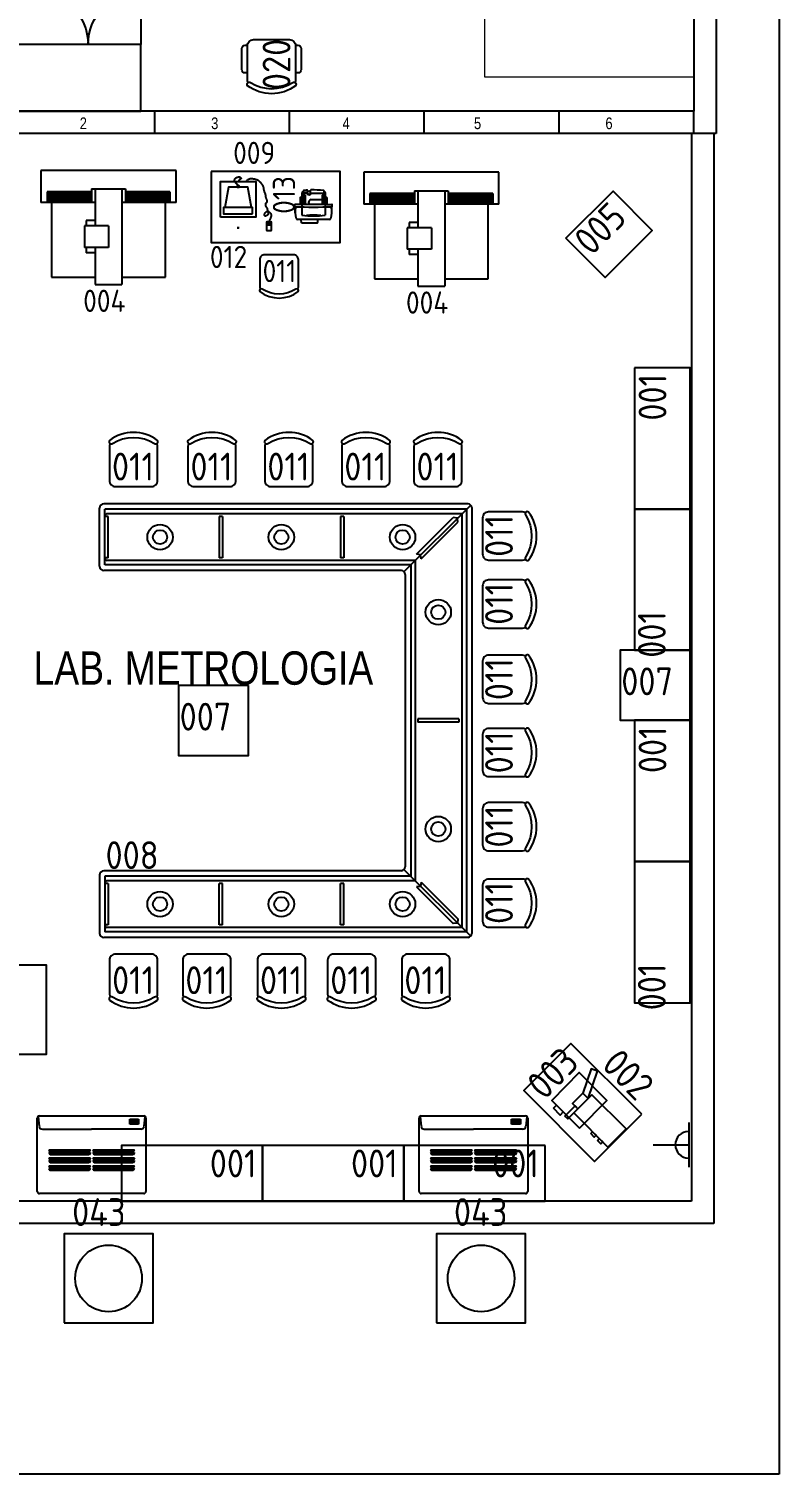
# Model space of a CAD drawing. Header units: millimetres. Extents: x 18768 to 1484868, y -11027 to 520152.
# Drawn here: x 1430793 to 1437540, y 196901 to 209897 of the extents above; entities that cross this region are included whole.
import ezdxf
from ezdxf.enums import TextEntityAlignment as Align

# ---------------------------------------------------------------- set-up
doc = ezdxf.new("R2010")
doc.units = ezdxf.units.MM
for name, pattern in [('CONTINU', [0]), ('HIDDEN', [0.375, 0.25, -0.125]), ('HIDDEN2', [4.7625, 3.175, -1.5875])]:
    doc.linetypes.add(name, pattern=pattern)
for name, color, linetype in [('025', 3, 'Continuous'), ('4-MOBILIA', 4, 'Continuous'), ('L025-CONTORNO', 7, 'Continuous'), ('L025-TEXTO', 7, 'Continuous'), ('L035-ARRANJO-ADQUIRIR', 102, 'Continuous'), ('L035-ARRANJO-EXISTENTE', 180, 'Continuous'), ('L035-ARRANJO-REMANEJADO', 200, 'Continuous'), ('L035-TEXTO', 40, 'Continuous'), ('L1-ARRANJO', 5, 'Continuous'), ('PAREDES', 7, 'Continuous')]:
    doc.layers.add(name, color=color, linetype=linetype)
doc.layers.add('L035-DEMOLIÇÃO', color=40, linetype='Continuous', plot=False)
doc.styles.add('ISO-CP--18', font='isocp.shx', dxfattribs={"width": 0.75, "height": 180})
doc.styles.add('ISO-CP--25', font='isocp.shx', dxfattribs={"height": 250})
doc.styles.get("Standard").update_dxf_attribs({"font": 'arial.ttf'})

# ---------------------------------------------------------------- blocks, each defined once
blk = doc.blocks.new('BL_SENAI_id9320210400')
at = {"layer": 'L035-ARRANJO-ADQUIRIR', "color": 0}
for points in [[(-690, 550, -0.290756), (-310, 550, 0.829608), (-284, 579, 0.333333), (-716, 579, 0.829608), (-690, 550)], [(-710, 550, 0.129448), (-717, 523), (-717, 219, 0.414214), (-663, 164), (-338, 164, 0.414214), (-284, 219), (-284, 525, 0.120944), (-290, 550)], [(-717, 464), (-737, 464, 0.414214), (-767, 434), (-767, 244, 0.414214), (-737, 214), (-717, 214)], [(-284, 214), (-264, 214, 0.414214), (-234, 244), (-234, 434, 0.414214), (-264, 464), (-284, 464)]]:
    blk.add_lwpolyline(points, format="xyb", dxfattribs=at)
at = {"layer": 'L025-TEXTO', "style": 'ISO-CP--25'}
blk.add_attdef('rmp_mt_codmaterial', (15, 15), '', height=40, dxfattribs=at)
at = {"layer": 'L025-TEXTO', "style": 'ISO-CP--25', "flags": 1}
for tag in ['rmp_mt_nomeunid', 'rmp_mt_potencia', 'rmp_mt_cod']:
    blk.add_attdef(tag, (15, 15), '', height=40, dxfattribs=at)
blk = doc.blocks.new('BL_SENAI_id9350510590')
at = {"layer": 'L035-ARRANJO-REMANEJADO', "color": 0, "linetype": 'CONTINU', "ltscale": 2}
for p, q in [((-256.9, 652.6), (-256.9, -107.4)), ((-76.9, 652.6), (-256.9, 652.6)), ((-76.9, 652.6), (-76.9, 347.6)), ((-137.4, 617.6), (-76.9, 617.6)), ((-137.4, 617.6), (-137.4, 367.6)), ((-137.4, 612.6), (-76.9, 612.6)), ((-137.4, 607.6), (-76.9, 607.6)), ((-137.4, 602.6), (-76.9, 602.6)), ((-137.4, 597.6), (-76.9, 597.6)), ((-137.4, 592.6), (-76.9, 592.6)), ((-137.4, 587.6), (-76.9, 587.6)), ((-137.4, 582.6), (-76.9, 582.6)), ((-137.4, 577.6), (-76.9, 577.6)), ((-137.4, 572.6), (-76.9, 572.6)), ((343.1, 592.6), (-76.9, 592.6)), ((343.1, 347.6), (343.1, 592.6)), ((-137.4, 567.6), (-76.9, 567.6)), ((-137.4, 562.6), (-76.9, 562.6)), ((-137.4, 557.6), (-76.9, 557.6)), ((-137.4, 552.6), (-76.9, 552.6)), ((-137.4, 547.6), (-76.9, 547.6)), ((-137.4, 542.6), (-76.9, 542.6)), ((-137.4, 537.6), (-76.9, 537.6)), ((-137.4, 532.6), (-76.9, 532.6)), ((-137.4, 527.6), (-76.9, 527.6)), ((-137.4, 522.6), (-76.9, 522.6)), ((-137.4, 517.6), (-76.9, 517.6)), ((-137.4, 512.6), (-76.9, 512.6)), ((-137.4, 507.6), (-76.9, 507.6)), ((-137.4, 502.6), (-76.9, 502.6)), ((-137.4, 497.6), (-76.9, 497.6)), ((-137.4, 492.6), (-76.9, 492.6)), ((-137.4, 487.6), (-76.9, 487.6)), ((-137.4, 482.6), (-76.9, 482.6)), ((-137.4, 477.6), (-76.9, 477.6)), ((-137.4, 472.6), (-76.9, 472.6)), ((-137.4, 467.6), (-76.9, 467.6)), ((-137.4, 462.6), (-76.9, 462.6)), ((-137.4, 457.6), (-76.9, 457.6)), ((-137.4, 452.6), (-76.9, 452.6)), ((-137.4, 447.6), (-76.9, 447.6)), ((-137.4, 442.6), (-76.9, 442.6)), ((-137.4, 437.6), (-76.9, 437.6)), ((-137.4, 432.6), (-76.9, 432.6)), ((-137.4, 427.6), (-76.9, 427.6)), ((-137.4, 422.6), (-76.9, 422.6)), ((-137.4, 417.6), (-76.9, 417.6)), ((-137.4, 412.6), (-76.9, 412.6)), ((-137.4, 407.6), (-76.9, 407.6)), ((-153.2, 367.6), (-76.9, 367.6)), ((-153.2, 177.6), (-153.2, 367.6)), ((-153.2, 347.6), (383.1, 347.6)), ((-137.4, 402.6), (-76.9, 402.6)), ((-137.4, 397.6), (-76.9, 397.6)), ((-137.4, 392.6), (-76.9, 392.6)), ((-137.4, 387.6), (-76.9, 387.6)), ((-137.4, 382.6), (-76.9, 382.6)), ((-137.4, 377.6), (-76.9, 377.6)), ((-137.4, 372.6), (-76.9, 372.6)), ((383.1, 197.6), (383.1, 347.6)), ((54.9, 272.6), (54.9, 137.6)), ((54.9, 272.6), (174.9, 272.6)), ((174.9, 272.6), (174.9, 137.6)), ((-153.2, 197.6), (54.9, 197.6)), ((-153.2, 177.6), (-76.9, 177.6)), ((-137.4, 177.6), (-137.4, -72.4)), ((-137.4, 177.6), (-76.9, 177.6)), ((-137.4, 172.6), (-76.9, 172.6)), ((-137.4, 167.6), (-76.9, 167.6)), ((-137.4, 162.6), (-76.9, 162.6)), ((-76.9, 197.6), (-76.9, -107.4)), ((24.9, 197.6), (24.9, 147.6)), ((174.9, 197.6), (383.1, 197.6)), ((204.9, 197.6), (204.9, 147.6)), ((343.1, -47.4), (343.1, 197.6)), ((-137.4, 157.6), (-76.9, 157.6)), ((-137.4, 152.6), (-76.9, 152.6)), ((-137.4, 147.6), (-76.9, 147.6)), ((-137.4, 142.6), (-76.9, 142.6)), ((-137.4, 137.6), (-76.9, 137.6)), ((-137.4, 132.6), (-76.9, 132.6)), ((-137.4, 127.6), (-76.9, 127.6)), ((-137.4, 122.6), (-76.9, 122.6)), ((-137.4, 117.6), (-76.9, 117.6)), ((-137.4, 112.6), (-76.9, 112.6)), ((-137.4, 107.6), (-76.9, 107.6)), ((-137.4, 102.6), (-76.9, 102.6)), ((-137.4, 97.6), (-76.9, 97.6)), ((-137.4, 92.6), (-76.9, 92.6)), ((-137.4, 87.6), (-76.9, 87.6)), ((-137.4, 82.6), (-76.9, 82.6)), ((24.9, 147.6), (54.9, 147.6)), ((54.9, 137.6), (174.9, 137.6)), ((174.9, 147.6), (204.9, 147.6)), ((-137.4, 77.6), (-76.9, 77.6)), ((-137.4, 72.6), (-76.9, 72.6)), ((-137.4, 67.6), (-76.9, 67.6)), ((-137.4, 62.6), (-76.9, 62.6)), ((-137.4, 57.6), (-76.9, 57.6)), ((-137.4, 52.6), (-76.9, 52.6)), ((-137.4, 47.6), (-76.9, 47.6)), ((-137.4, 42.6), (-76.9, 42.6)), ((-137.4, 37.6), (-76.9, 37.6)), ((-137.4, 32.6), (-76.9, 32.6)), ((-137.4, 27.6), (-76.9, 27.6)), ((-137.4, 22.6), (-76.9, 22.6)), ((-137.4, 17.6), (-76.9, 17.6)), ((-137.4, 12.6), (-76.9, 12.6)), ((-137.4, 7.6), (-76.9, 7.6)), ((-137.4, 2.6), (-76.9, 2.6)), ((-137.4, -2.4), (-76.9, -2.4)), ((-137.4, -7.4), (-76.9, -7.4)), ((-137.4, -12.4), (-76.9, -12.4)), ((-137.4, -17.4), (-76.9, -17.4)), ((-137.4, -22.4), (-76.9, -22.4)), ((-137.4, -27.4), (-76.9, -27.4)), ((-137.4, -32.4), (-76.9, -32.4)), ((-137.4, -37.4), (-76.9, -37.4)), ((-137.4, -42.4), (-76.9, -42.4)), ((-137.4, -47.4), (-76.9, -47.4)), ((-137.4, -52.4), (-76.9, -52.4)), ((-137.4, -57.4), (-76.9, -57.4)), ((-137.4, -62.4), (-76.9, -62.4)), ((-137.4, -67.4), (-76.9, -67.4)), ((-137.4, -72.4), (-76.9, -72.4)), ((-76.9, -47.4), (343.1, -47.4)), ((-256.9, -107.4), (-76.9, -107.4))]:
    blk.add_line(p, q, dxfattribs=at)
at = {"layer": 'L025-TEXTO', "linetype": 'HIDDEN', "ltscale": 2, "style": 'ISO-CP--18'}
blk.add_attdef('rmp_mt_codmaterial', (15, 15), '', height=40, dxfattribs=at)
at = {"layer": 'L025-TEXTO', "linetype": 'HIDDEN', "ltscale": 2, "style": 'ISO-CP--18', "flags": 1}
for tag in ['rmp_mt_nomeunid', 'rmp_mt_potencia', 'rmp_mt_cod']:
    blk.add_attdef(tag, (15, 15), '', height=40, dxfattribs=at)
blk = doc.blocks.new('BL_SENAI_id9320260060')
at = {"layer": '025', "color": 0}
blk.add_lwpolyline([(-1269, -8), (1, -8), (1, 492), (-1269, 492)], close=True, dxfattribs=at)
at = {"layer": 'L025-TEXTO', "style": 'ISO-CP--18'}
blk.add_attdef('rmp_mt_codmaterial', (15, 15), '', height=40, dxfattribs=at)
at = {"layer": 'L025-TEXTO', "style": 'ISO-CP--18', "flags": 1}
for tag in ['rmp_mt_nomeunid', 'rmp_mt_potencia', 'rmp_mt_cod']:
    blk.add_attdef(tag, (15, 15), '', height=40, dxfattribs=at)
blk = doc.blocks.new('BL_SENAI_id9320211370')
at = {"layer": 'L035-ARRANJO-ADQUIRIR', "color": 0}
for points in [[(-190, 260, -0.290756), (190, 260, 0.829608), (216, 288, 0.333333), (-216, 288, 0.829608), (-190, 260)], [(-210, 259, 0.129448), (-217, 233), (-217, -72, 0.414214), (-163, -126), (162, -126, 0.414214), (216, -72), (216, 234, 0.120944), (210, 259)]]:
    blk.add_lwpolyline(points, format="xyb", dxfattribs=at)
at = {"layer": 'L025-TEXTO', "style": 'ISO-CP--25'}
blk.add_attdef('rmp_mt_codmaterial', (15, 15), '', height=40, dxfattribs=at)
at = {"layer": 'L025-TEXTO', "style": 'ISO-CP--25', "flags": 1}
for tag in ['rmp_mt_nomeunid', 'rmp_mt_potencia', 'rmp_mt_cod']:
    blk.add_attdef(tag, (15, 15), '', height=40, dxfattribs=at)
blk = doc.blocks.new('BL_SENAI_id9320220810')
at = {"layer": 'L025-CONTORNO', "color": 0}
blk.add_lwpolyline([(-688, 238), (112, 238), (112, 1688), (-688, 1688)], close=True, dxfattribs=at)
at = {"layer": 'L025-TEXTO', "style": 'ISO-CP--25'}
blk.add_attdef('rmp_mt_codmaterial', (15, 15), '', height=40, dxfattribs=at)
at = {"layer": 'L025-TEXTO', "style": 'ISO-CP--25', "flags": 1}
for tag in ['rmp_mt_nomeunid', 'rmp_mt_potencia', 'rmp_mt_cod']:
    blk.add_attdef(tag, (15, 15), '', height=40, dxfattribs=at)
blk = doc.blocks.new('BL_SENAI_id9350590340')
at = {"layer": 'L025-CONTORNO', "color": 0}
blk.add_lwpolyline([(-799, 64), (-169, 64), (-169, 694), (-799, 694)], close=True, dxfattribs=at)
at = {"layer": 'L025-TEXTO', "style": 'ISO-CP--25'}
blk.add_attdef('rmp_mt_codmaterial', (15, 15), '', height=40, dxfattribs=at)
at = {"layer": 'L025-TEXTO', "style": 'ISO-CP--25', "flags": 1}
for tag in ['rmp_mt_nomeunid', 'rmp_mt_potencia', 'rmp_mt_cod']:
    blk.add_attdef(tag, (15, 15), '', height=40, dxfattribs=at)
blk = doc.blocks.new('BL_SENAI_id9370710510')
at = {"layer": 'L035-ARRANJO-ADQUIRIR', "color": 0}
for p, q in [((491, 168), (491, 85)), ((495, 168), (495, 145)), ((511, 168), (495, 168)), ((542, 174), (498, 174)), ((511, 145), (511, 168)), ((529, 168), (512, 168)), ((512, 168), (512, 145)), ((529, 145), (529, 168)), ((530, 168), (530, 145)), ((546, 168), (530, 168)), ((546, 145), (546, 168)), ((549, 85), (549, 168)), ((185, 107), (161, 107)), ((173, 95), (173, 119)), ((491, 142), (549, 142)), ((491, 141), (549, 141)), ((495, 145), (511, 145)), ((498, 78), (542, 78)), ((512, 145), (529, 145)), ((530, 145), (546, 145))]:
    blk.add_line(p, q, dxfattribs=at)
for points in [[(173, 581), (172, 586), (170, 590), (168, 593), (165, 596), (162, 598), (160, 599), (158, 600), (156, 602), (154, 603), (153, 604), (152, 606), (152, 607), (152, 609), (151, 610), (151, 611), (150, 612), (149, 613), (148, 614), (146, 615), (145, 616), (143, 617), (141, 618), (139, 620), (138, 622), (136, 624), (135, 627), (134, 630), (133, 633), (133, 637), (133, 640), (133, 644), (133, 647), (134, 650), (134, 653), (135, 656), (137, 658), (138, 661), (140, 663), (142, 665), (144, 667), (146, 668), (148, 670), (151, 671), (153, 672), (156, 673), (158, 674), (160, 675), (162, 676), (164, 676), (166, 677), (168, 678), (170, 678), (172, 679), (174, 679), (175, 679), (177, 680), (179, 680), (180, 680), (182, 680), (183, 680), (185, 680), (187, 680), (189, 679), (190, 679), (192, 678), (194, 678), (195, 677), (197, 676), (199, 675), (200, 674), (201, 672), (203, 671), (204, 670), (205, 669), (205, 667), (206, 666), (206, 665), (206, 664), (206, 663), (206, 662), (205, 660), (205, 659), (204, 658), (203, 658), (201, 657), (200, 656), (199, 655), (197, 654), (196, 653), (194, 653), (193, 652), (191, 651), (190, 650), (189, 649), (187, 648), (186, 647), (185, 645), (184, 644), (183, 642), (182, 640), (181, 637), (179, 635), (176, 632), (173, 629)], [(268, 629), (272, 638), (277, 645), (282, 650), (288, 655), (294, 657), (300, 659), (307, 661), (313, 661), (320, 662), (326, 662), (332, 661), (338, 661), (343, 660), (349, 659), (355, 658), (360, 657), (366, 656), (371, 654), (377, 652), (382, 651), (387, 649), (392, 646), (397, 644), (402, 641), (406, 637), (411, 634), (415, 630), (419, 626), (422, 621), (426, 617), (430, 612), (433, 607), (437, 602), (440, 597), (443, 591), (447, 586), (449, 580), (452, 575), (454, 570), (456, 565), (457, 560), (458, 555), (459, 550), (460, 545), (460, 540), (461, 535), (461, 531), (462, 526), (464, 521), (466, 516), (467, 511), (470, 507), (472, 502), (474, 496), (475, 491), (477, 486), (478, 481), (479, 475), (480, 470), (481, 465), (481, 459), (482, 454), (483, 449), (484, 445), (486, 440), (487, 436), (489, 432), (491, 428), (492, 425), (494, 421), (495, 418), (496, 415), (496, 411), (496, 408), (496, 405), (495, 402), (494, 398), (493, 395), (492, 393), (490, 390), (488, 387), (486, 385), (484, 382), (482, 380), (481, 377), (480, 375), (479, 372), (479, 369), (479, 366), (479, 362), (481, 359), (482, 355), (484, 352), (486, 348), (488, 345), (490, 342), (492, 338), (493, 336), (495, 333), (497, 331), (498, 329), (499, 327), (500, 326), (501, 325), (501, 325), (501, 324), (501, 324), (501, 324), (501, 324), (500, 323), (500, 322), (501, 319), (501, 316), (502, 312), (503, 308), (504, 303), (505, 298), (506, 293), (507, 287), (508, 283), (509, 278), (510, 275), (511, 271), (511, 268), (511, 265), (510, 262), (509, 259), (507, 257), (505, 254), (502, 251), (498, 248), (495, 246), (491, 244), (487, 242), (483, 241), (480, 241), (477, 241), (475, 242), (473, 243), (471, 245), (470, 247), (469, 250), (469, 253), (469, 256), (469, 259), (470, 262), (471, 265), (472, 268), (473, 271), (475, 274), (477, 277), (479, 280), (482, 283), (485, 286), (488, 289), (491, 291), (495, 293), (498, 294), (503, 294), (507, 293), (512, 292), (517, 290), (522, 287), (527, 283), (531, 279), (536, 274), (539, 269), (542, 263), (543, 257), (544, 251), (544, 245), (543, 239), (542, 233), (540, 227), (538, 221), (536, 216), (533, 210), (530, 205), (528, 199), (525, 194), (523, 189), (521, 183), (520, 177), (520, 174)], [(323, 336), (283, 566), (63, 566), (23, 336)]]:
    blk.add_lwpolyline(points, dxfattribs=at)
for points in [[(-27, 229), (-27, 629), (373, 629), (373, 229)], [(162, 566), (184, 566), (184, 581), (162, 581)], [(335, 266), (335, 336), (10, 336), (10, 266)]]:
    blk.add_lwpolyline(points, close=True, dxfattribs=at)
for centre, start, end in [((498, 168), 90, 180), ((542, 168), 0, 90), ((498, 85), 180, 270), ((542, 85), 270, 0)]:
    blk.add_arc(centre, 6.72, start, end, dxfattribs=at)
at = {"layer": 'L025-TEXTO', "style": 'ISO-CP--25'}
blk.add_attdef('rmp_mt_codmaterial', (15, 15), '', height=40, dxfattribs=at)
at = {"layer": 'L025-TEXTO', "style": 'ISO-CP--25', "flags": 1}
for tag in ['rmp_mt_nomeunid', 'rmp_mt_potencia', 'rmp_mt_cod']:
    blk.add_attdef(tag, (15, 15), '', height=40, dxfattribs=at)
blk = doc.blocks.new('BL_SENAI_id9370720080')
at = {"layer": 'L035-ARRANJO-EXISTENTE', "color": 0}
for p, q in [((-209, 167), (-209, 337)), ((-169, 28), (-169, 387)), ((136, 337), (-119, 337)), ((-92, 413), (-24, 413)), ((-21, 418), (-3, 418)), ((76, 357), (-1, 357)), ((0, 357), (0, 415)), ((79, 337), (79, 354)), ((139, 322), (139, 334)), ((154, 322), (0, 322)), ((104, 317), (0, 317)), ((104, 305), (0, 305)), ((104, 302), (0, 302)), ((55, 232), (55, 112)), ((104, 302), (104, 322)), ((124, 285), (124, 322)), ((124, 92), (124, 240)), ((124, 240), (161, 240)), ((126, 275), (158, 275)), ((132, 285), (132, 322)), ((136, 77), (-119, 77)), ((-92, 2), (-24, 2)), ((76, 57), (-1, 57)), ((104, 112), (0, 112)), ((104, 110), (0, 110)), ((104, 97), (0, 97)), ((154, 92), (0, 92)), ((0, 57), (0, 0)), ((79, 77), (79, 60)), ((104, 112), (104, 92)), ((139, 80), (139, 92)), ((-21, -3), (-3, -3))]:
    blk.add_line(p, q, dxfattribs=at)
for centre, radius, start, end in [((-154, 387), 15, 107.7571, 180), ((-82, 161), 252, 76.9063, 107.7571), ((721, 207), 850, 171.2026, 188.7974), ((4596, 207), 4625, 177.4284, 182.5716), ((-21, 415), 3, 90, 177.4284), ((-7, 415), 3, 2.5716, 90), ((-4624, 207), 4625, 357.4284, 2.5716), ((-3, 415), 3, 0, 90), ((76, 354), 3, 0, 90), ((136, 334), 3, 0, 90), ((-636, 207), 517, 351.0985, 8.9015), ((25, 232), 30, 0, 142.3429), ((137, 257), 28.3, 123.367, 236.633), ((137, 257), 20.8, 123.367, 227.8145), ((119, 285), 5, 303.367, 0), ((119, 230), 5, 0, 56.633), ((122, 240), 2, 0, 47.8145), ((119, 285), 12.5, 303.367, 0), ((-721, 207), 870, 2.1781, 4.441), ((154, 319), 3, 7.2919, 90), ((-721, 207), 885, 4.5759, 7.2919), ((-721, 207), 885, 352.7081, 1.9536), ((158, 278), 3, 270, 4.5759), ((161, 237), 3, 1.9536, 90), ((-154, 28), 15, 180, 252.2429), ((-82, 254), 252, 252.2429, 283.0937), ((-3, 0), 3, 270, 0), ((76, 60), 3, 270, 0), ((136, 80), 3, 270, 0), ((154, 95), 3, 270, 352.7081), ((-21, 0), 3, 182.5716, 270), ((-7, 0), 3, 270, 357.4284)]:
    blk.add_arc(centre, radius, start, end, dxfattribs=at)
at = {"layer": 'L035-ARRANJO-EXISTENTE', "color": 0, "extrusion": (0, 0, -1)}
blk.add_ellipse((-169, 337), major_axis=(40, 0), ratio=0.25, start_param=3.141593, end_param=4.712389, dxfattribs=at)
at = {"layer": 'L035-ARRANJO-EXISTENTE', "color": 0}
blk.add_ellipse((-169, 167), major_axis=(40, 0), ratio=0.25, start_param=3.141593, end_param=4.712389, dxfattribs=at)
at = {"layer": 'L025-TEXTO', "style": 'ISO-CP--18'}
blk.add_attdef('rmp_mt_codmaterial', (15, 15), '', height=40, dxfattribs=at)
at = {"layer": 'L025-TEXTO', "style": 'ISO-CP--18', "flags": 1}
for tag in ['rmp_mt_nomeunid', 'rmp_mt_potencia', 'rmp_mt_cod']:
    blk.add_attdef(tag, (15, 15), '', height=40, dxfattribs=at)
blk = doc.blocks.new('BL_SENAI_id9350512310')
at = {"layer": 'L035-ARRANJO-ADQUIRIR', "color": 0, "ltscale": 0.05}
for points in [[(146, 496), (-17, 660), (-325, 354), (-162, 190)], [(-26, 240), (-274, 489), (-524, 241), (-275, -8)], [(25, 343), (9, 359), (40, 390), (56, 374)], [(86, 403), (69, 419), (100, 450), (117, 434)], [(-134, 110), (-226, 202), (-199, 228), (-108, 136)], [(-204, 8), (-231, 36), (-171, 96), (-143, 68)]]:
    blk.add_lwpolyline(points, close=True, dxfattribs=at)
for points in [[(-291, 320), (-537, 405), (-557, 349), (-338, 273)], [(-199, 228), (-248, 180), (-339, 272), (-291, 320)]]:
    blk.add_lwpolyline(points, dxfattribs=at)
at = {"layer": 'L025-TEXTO', "style": 'ISO-CP--18'}
blk.add_attdef('rmp_mt_codmaterial', (15, 15), '', height=40, dxfattribs=at)
at = {"layer": 'L025-TEXTO', "style": 'ISO-CP--18', "flags": 1}
for tag in ['rmp_mt_nomeunid', 'rmp_mt_potencia', 'rmp_mt_cod']:
    blk.add_attdef(tag, (15, 15), '', height=40, dxfattribs=at)
blk = doc.blocks.new('BL_SENAI_id9320230780')
at = {"layer": 'L025-TEXTO', "color": 0}
blk.add_lwpolyline([(-342, 28), (295, 665), (-130, 1089), (-766, 453)], close=True, dxfattribs=at)
at = {"layer": 'L025-TEXTO', "style": 'ISO-CP--18'}
blk.add_attdef('rmp_mt_codmaterial', (15, 15), '', height=40, dxfattribs=at)
at = {"layer": 'L025-TEXTO', "style": 'ISO-CP--18', "flags": 1}
for tag in ['rmp_mt_nomeunid', 'rmp_mt_potencia', 'rmp_mt_cod']:
    blk.add_attdef(tag, (15, 15), '', height=40, dxfattribs=at)
blk = doc.blocks.new('BL_SENAI_id9320222280')
at = {"layer": 'L035-ARRANJO-ADQUIRIR', "color": 0, "linetype": 'ByBlock', "lineweight": -2}
for p, q in [((-40, 2740), (-40, 3260)), ((3276, 3300), (0, 3300)), ((2699, 2689), (3299, 3288)), ((3310, 3265), (3310, -565)), ((2676, 2700), (0, 2700)), ((2710, 2665), (2710, 35)), ((2699, 11), (3299, -588)), ((-40, -40), (-40, -560)), ((2676, 0), (0, 0)), ((3276, -600), (0, -600))]:
    blk.add_line(p, q, dxfattribs=at)
at = {"layer": 'L035-ARRANJO-ADQUIRIR', "color": 0, "linetype": 'ByBlock', "lineweight": -2, "ltscale": 2}
for p, q in [((3261, 3250), (10, 3250)), ((10, 2750), (10, 3250)), ((3260, 3249), (3260, -549)), ((40, 3185), (10, 3185)), ((3221, 3210), (30, 3210)), ((40, 2815), (40, 3185)), ((1038, 3185), (1038, 2815)), ((1068, 3185), (1038, 3185)), ((1068, 3185), (1068, 2815)), ((2129, 3185), (2129, 2815)), ((2159, 3185), (2129, 3185)), ((2159, 3185), (2159, 2815)), ((2811, 2846), (3142, 3175)), ((2854, 2804), (3184, 3133)), ((3179, 3170), (3142, 3175)), ((3184, 3133), (3179, 3170)), ((3220, 3209), (3220, -509)), ((40, 2815), (10, 2815)), ((2760, 2750), (10, 2750)), ((2800, 2790), (30, 2790)), ((1068, 2815), (1038, 2815)), ((2159, 2815), (2129, 2815)), ((2760, 2750), (2760, -50)), ((2800, 2790), (2800, -90)), ((2849, 2841), (2811, 2846)), ((2854, 2804), (2849, 2841)), ((3193, 1365), (2823, 1365)), ((2823, 1365), (2823, 1335)), ((3193, 1335), (2823, 1335)), ((3193, 1365), (3193, 1335)), ((2760, -50), (10, -50)), ((10, -50), (10, -550)), ((40, -115), (10, -115)), ((2800, -90), (30, -90)), ((40, -115), (40, -485)), ((1038, -485), (1038, -115)), ((1068, -115), (1038, -115)), ((1068, -485), (1068, -115)), ((2129, -485), (2129, -115)), ((2159, -115), (2129, -115)), ((2159, -485), (2159, -115)), ((2854, -104), (2849, -141)), ((2854, -104), (3184, -433)), ((2849, -141), (2811, -146)), ((2811, -146), (3142, -475)), ((40, -485), (10, -485)), ((3221, -510), (30, -510)), ((1068, -485), (1038, -485)), ((2159, -485), (2129, -485)), ((3179, -470), (3142, -475)), ((3184, -433), (3179, -470)), ((3261, -550), (10, -550))]:
    blk.add_line(p, q, dxfattribs=at)
for centre, radius in [((505, 3000), 114), ((505, 3000), 63.5), ((1596, 3000), 114), ((1596, 3000), 63.5), ((2687, 3000), 114), ((2687, 3000), 63.5), ((3008, 2325), 114), ((3008, 2325), 63.5), ((3008, 375), 114), ((3008, 375), 63.5), ((505, -300), 114), ((505, -300), 63.5), ((1596, -300), 114), ((1596, -300), 63.5), ((2687, -300), 114), ((2687, -300), 63.5)]:
    blk.add_circle(centre, radius, dxfattribs=at)
at = {"layer": 'L035-ARRANJO-ADQUIRIR', "color": 0, "linetype": 'ByBlock', "lineweight": -2}
for centre, start, end in [((0, 3260), 90, 180), ((3270, 3260), 7, 82.0566), ((0, 2740), 180, 270), ((2670, 2660), 7, 82), ((0, -40), 90, 180), ((2670, 40), 278, 353), ((0, -560), 180, 270), ((3270, -560), 277.9434, 353)]:
    blk.add_arc(centre, 40, start, end, dxfattribs=at)
at = {"layer": 'L035-ARRANJO-ADQUIRIR', "color": 0, "linetype": 'ByBlock', "lineweight": -2, "ltscale": 2}
for centre, start, end in [((30, 3190), 90, 180), ((30, 2810), 180, 270), ((30, -110), 90, 180), ((30, -490), 180, 270)]:
    blk.add_arc(centre, 20, start, end, dxfattribs=at)
at = {"layer": 'L025-TEXTO', "linetype": 'ByBlock', "lineweight": -2, "style": 'ISO-CP--25'}
blk.add_attdef('rmp_mt_codmaterial', (15, 15), '', height=40, dxfattribs=at)
at = {"layer": 'L025-TEXTO', "linetype": 'ByBlock', "lineweight": -2, "style": 'ISO-CP--25', "flags": 1}
for tag in ['rmp_mt_nomeunid', 'rmp_mt_potencia', 'rmp_mt_cod']:
    blk.add_attdef(tag, (15, 15), '', height=40, dxfattribs=at)
blk = doc.blocks.new('BL_SENAI_id9315160120')
at = {"color": 0}
for p, q in [((93, 569), (105, 588)), ((469, 569), (93, 569)), ((93, 544), (105, 564)), ((469, 544), (93, 544)), ((105, 588), (457, 588)), ((105, 564), (457, 564)), ((469, 569), (457, 588)), ((469, 544), (457, 564)), ((489, 569), (501, 588)), ((865, 569), (489, 569)), ((489, 544), (501, 564)), ((865, 544), (489, 544)), ((501, 588), (853, 588)), ((501, 564), (853, 564)), ((865, 569), (853, 588)), ((865, 544), (853, 564)), ((93, 498), (105, 518)), ((469, 498), (93, 498)), ((93, 474), (105, 493)), ((469, 474), (93, 474)), ((93, 426), (105, 445)), ((469, 426), (93, 426)), ((93, 401), (105, 420)), ((469, 401), (93, 401)), ((105, 518), (457, 518)), ((105, 493), (457, 493)), ((105, 445), (457, 445)), ((105, 420), (457, 420)), ((469, 498), (457, 518)), ((469, 474), (457, 493)), ((469, 426), (457, 445)), ((469, 401), (457, 420)), ((489, 498), (501, 518)), ((865, 498), (489, 498)), ((489, 474), (501, 493)), ((865, 474), (489, 474)), ((489, 426), (501, 445)), ((865, 426), (489, 426)), ((489, 401), (501, 420)), ((865, 401), (489, 401)), ((501, 518), (853, 518)), ((501, 493), (853, 493)), ((501, 445), (853, 445)), ((501, 420), (853, 420)), ((865, 498), (853, 518)), ((865, 474), (853, 493)), ((865, 426), (853, 445)), ((865, 401), (853, 420)), ((0, 106), (8, 190)), ((37, 215), (479, 215)), ((56, 126), (56, 170)), ((56, 170), (136, 170)), ((136, 170), (136, 126)), ((921, 215), (479, 215)), ((958, 106), (950, 190)), ((136, 126), (56, 126))]:
    blk.add_line(p, q, dxfattribs=at)
for centre, radius in [((78, 148), 17.7), ((78, 148), 5.72), ((115, 148), 15.8), ((115, 148), 3.81)]:
    blk.add_circle(centre, radius, dxfattribs=at)
for centre, start, end in [((37, 185), 90, 169.0323), ((921, 185), 10.9677, 90)]:
    blk.add_arc(centre, 30, start, end, dxfattribs=at)
at = {"layer": 'L025-CONTORNO', "color": 0}
for p, q in [((10, 795), (948, 795)), ((-10, 117), (-10, 775)), ((968, 775), (968, 117)), ((948, 97), (10, 97))]:
    blk.add_line(p, q, dxfattribs=at)
for centre, start, end in [((10, 775), 90, 180), ((948, 775), 0, 90), ((10, 117), 180, 270), ((948, 117), 270, 0)]:
    blk.add_arc(centre, 20, start, end, dxfattribs=at)
at = {"layer": 'L025-TEXTO', "linetype": 'HIDDEN2', "style": 'ISO-CP--25'}
blk.add_attdef('rmp_mt_codmaterial', (15, 15), '', height=40, dxfattribs=at)
at = {"layer": 'L025-TEXTO', "linetype": 'HIDDEN2', "style": 'ISO-CP--25', "flags": 1}
for tag in ['rmp_mt_nomeunid', 'rmp_mt_potencia', 'rmp_mt_cod']:
    blk.add_attdef(tag, (15, 15), '', height=40, dxfattribs=at)
blk = doc.blocks.new('BL_SENAI_id9350512320')
at = {"layer": 'L1-ARRANJO', "color": 0}
blk.add_lwpolyline([(-192, 85), (-792, 85), (-792, 585), (-192, 585)], close=True, dxfattribs=at)
at = {"layer": 'L025-TEXTO', "style": 'ISO-CP--18'}
blk.add_attdef('rmp_mt_codmaterial', (15, 15), '', height=40, dxfattribs=at)
at = {"layer": 'L025-TEXTO', "style": 'ISO-CP--18', "flags": 1}
for tag in ['rmp_mt_nomeunid', 'rmp_mt_potencia', 'rmp_mt_cod']:
    blk.add_attdef(tag, (15, 15), '', height=40, dxfattribs=at)

msp = doc.modelspace()

# ---------------------------------------------------------------- linework, layer by layer
at = {"color": 1}
for p, q in [((1431925.298, 208955.995), (1431925.298, 209155.995)), ((1433137.298, 208955.995), (1433137.298, 209155.995)), ((1434349.298, 208955.995), (1434349.298, 209155.995)), ((1435561.298, 208955.995), (1435561.298, 209155.995)), ((1436773.298, 208955.995), (1436773.298, 209155.995))]:
    msp.add_line(p, q, dxfattribs=at)
at = {"linetype": 'ByBlock', "lineweight": 15}
msp.add_lwpolyline([(1434893.298, 209461.395), (1434893.298, 211001.395), (1436773.298, 211001.395), (1436773.298, 209461.395), (1434893.298, 209461.395)], dxfattribs=at)
at = {"color": 2}
msp.add_lwpolyline([(1429900, 209755.995), (1429900, 210230.995, -0.414213562), (1430375, 209755.995, -0.414213562), (1430850, 210230.995, -0.414213562), (1431325, 209755.995, -0.414213562), (1431800, 210230.995), (1431800, 209755.995)], format="xyb", dxfattribs=at)
msp.add_lwpolyline([(1429900, 209155.995), (1431800, 209155.995), (1431800, 209755.995), (1429900, 209755.995)], close=True)
at = {"layer": '4-MOBILIA'}
msp.add_line((1436753.298, 207081.186), (1436753.298, 206321.186), dxfattribs=at)
at = {"layer": 'L035-ARRANJO-ADQUIRIR', "color": 100}
for p, q in [((1436726.933, 200062.828), (1436726.933, 199662.828)), ((1436726.933, 200062.828), (1436726.933, 199662.828)), ((1436406.933, 199862.828), (1436726.933, 199862.828))]:
    msp.add_line(p, q, dxfattribs=at)
at = {"layer": 'L035-ARRANJO-ADQUIRIR'}
for points in [[(1431109.736, 198261.043), (1431909.736, 198261.043), (1431909.736, 199061.043), (1431109.736, 199061.043)], [(1434460.091, 198261.043), (1435260.091, 198261.043), (1435260.091, 199061.043), (1434460.091, 199061.043)]]:
    msp.add_lwpolyline(points, close=True, dxfattribs=at)
for centre in [(1431509.736, 198661.043), (1434860.091, 198661.043)]:
    msp.add_circle(centre, 300, dxfattribs=at)
at = {"layer": 'L035-ARRANJO-ADQUIRIR', "color": 100}
msp.add_arc((1436726.933, 199862.828), 120, 90, 270, dxfattribs=at)
at = {"layer": 'L035-DEMOLIÇÃO', "linetype": 'ByBlock', "lineweight": -2}
msp.add_lwpolyline([(1437540.298, 196901.407), (1345642.017, 196901.407), (1345642.017, 234430), (1437540.298, 234430)], close=True, dxfattribs=at)
at = {"layer": 'PAREDES'}
for p, q in [((1436773.298, 226835.995), (1436773.298, 209155.995)), ((1436973.298, 226835.995), (1436973.298, 208955.995)), ((1436773.298, 209155.995), (1419323.298, 209155.995)), ((1436753.298, 208955.995), (1419303.298, 208955.995)), ((1436753.298, 208955.995), (1419303.298, 208955.995)), ((1436753.298, 208955.995), (1419303.298, 208955.995)), ((1436773.298, 208955.995), (1419323.298, 208955.995)), ((1436773.298, 208955.995), (1419323.298, 208955.995)), ((1436973.298, 208955.995), (1419323.298, 208955.995)), ((1436753.298, 208955.995), (1436753.298, 199355.995)), ((1436753.298, 208955.995), (1436753.298, 199355.995)), ((1436753.298, 208955.995), (1436753.298, 199355.995)), ((1436953.298, 208955.995), (1436953.298, 199155.995)), ((1436953.298, 208955.995), (1436953.298, 199155.995)), ((1436953.298, 208955.995), (1436953.298, 199155.995)), ((1436753.298, 199355.995), (1421953.298, 199355.995)), ((1436753.298, 199355.995), (1421953.298, 199355.995)), ((1436953.298, 199155.995), (1421953.298, 199155.995)), ((1436953.298, 199155.995), (1421953.298, 199155.995)), ((1436953.298, 199155.995), (1421953.298, 199155.995))]:
    msp.add_line(p, q, dxfattribs=at)

# ---------------------------------------------------------------- block references
at = {"layer": 'L035-ARRANJO-ADQUIRIR'}
ref = msp.add_blockref('BL_SENAI_id9320210400', (1433475.648, 209964.317), dxfattribs=dict(at, xscale=-1, rotation=180))
ref.add_attrib('rmp_mt_codmaterial', '020', dxfattribs={"layer": 'L025-TEXTO', "height": 250, "rotation": 90, "style": 'ISO-CP--25'}).set_placement((1433020.218, 209576.754), align=Align.MIDDLE)
ref = msp.add_blockref('BL_SENAI_id9320220810', (1432243.149, 208065.164), dxfattribs=dict(at, xscale=0.8, yscale=0.8, zscale=0.8, rotation=270))
ref.add_attrib('rmp_mt_codmaterial', '009', dxfattribs={"layer": 'L025-TEXTO', "height": 200, "style": 'ISO-CP--25'}).set_placement((1432819.069, 208681.752), align=Align.CENTER)
ref = msp.add_blockref('BL_SENAI_id9350510590', (1431073.113, 208212.34), dxfattribs=dict(at, xscale=1.6, yscale=1.6, zscale=1.6, rotation=270))
ref.add_attrib('rmp_mt_codmaterial', '004', dxfattribs={"layer": 'L025-TEXTO', "linetype": 'HIDDEN', "ltscale": 2, "height": 200, "style": 'ISO-CP--18'}).set_placement((1431471.472, 207451.695), align=Align.MIDDLE)
ref = msp.add_blockref('BL_SENAI_id9350510590', (1433976.292, 208196.948), dxfattribs=dict(at, xscale=1.6, yscale=1.6, zscale=1.6, rotation=270))
ref.add_attrib('rmp_mt_codmaterial', '004', dxfattribs={"layer": 'L025-TEXTO', "linetype": 'HIDDEN', "ltscale": 2, "height": 200, "style": 'ISO-CP--18'}).set_placement((1434374.651, 207436.303), align=Align.MIDDLE)
ref = msp.add_blockref('BL_SENAI_id9370710510', (1432536.413, 208021.4), dxfattribs=dict(at, xscale=0.8, yscale=0.8, zscale=0.8))
ref.add_attrib('rmp_mt_codmaterial', '012', dxfattribs={"layer": 'L025-TEXTO', "height": 200, "style": 'ISO-CP--25'}).set_placement((1432588.551, 207745.78), align=Align.CENTER)
ref = msp.add_blockref('BL_SENAI_id9370720080', (1433518.727, 208317.549), dxfattribs=dict(at, xscale=0.8, yscale=0.8, zscale=0.8, rotation=90))
ref.add_attrib('rmp_mt_codmaterial', '013', dxfattribs={"layer": 'L025-TEXTO', "height": 200, "rotation": 90, "style": 'ISO-CP--18'}).set_placement((1433186.916, 208403.176), align=Align.CENTER)
ref = msp.add_blockref('BL_SENAI_id9350512320', (1435426.253, 207938.265), dxfattribs=dict(at, rotation=224.9999999999999))
ref.add_attrib('rmp_mt_codmaterial', '005', dxfattribs={"layer": 'L025-TEXTO', "height": 250, "rotation": 45, "style": 'ISO-CP--18'}).set_placement((1436017.804, 208013.876), align=Align.CENTER)
ref = msp.add_blockref('BL_SENAI_id9320211370', (1433042.836, 207764.592), dxfattribs=dict(at, xscale=0.8, yscale=0.8, zscale=0.8, rotation=180))
ref.add_attrib('rmp_mt_codmaterial', '011', dxfattribs={"layer": 'L025-TEXTO', "height": 200, "style": 'ISO-CP--25'}).set_placement((1433046.414, 207619.358), align=Align.CENTER)
ref = msp.add_blockref('BL_SENAI_id9320260060', (1436248.948, 205580.357), dxfattribs=dict(at, rotation=270))
ref.add_attrib('rmp_mt_codmaterial', '001', dxfattribs={"layer": 'L025-TEXTO', "height": 250, "rotation": 90, "style": 'ISO-CP--18'}).set_placement((1436401.945, 206584.324), align=Align.MIDDLE)
ref = msp.add_blockref('BL_SENAI_id9320211370', (1431733.62, 205907.998), dxfattribs=at)
ref.add_attrib('rmp_mt_codmaterial', '011', dxfattribs={"layer": 'L025-TEXTO', "height": 250, "style": 'ISO-CP--25'}).set_placement((1431729.148, 205835.926), align=Align.CENTER)
ref = msp.add_blockref('BL_SENAI_id9320211370', (1432439.555, 205907.998), dxfattribs=at)
ref.add_attrib('rmp_mt_codmaterial', '011', dxfattribs={"layer": 'L025-TEXTO', "height": 250, "style": 'ISO-CP--25'}).set_placement((1432435.082, 205835.926), align=Align.CENTER)
ref = msp.add_blockref('BL_SENAI_id9320211370', (1433131.489, 205907.998), dxfattribs=at)
ref.add_attrib('rmp_mt_codmaterial', '011', dxfattribs={"layer": 'L025-TEXTO', "height": 250, "style": 'ISO-CP--25'}).set_placement((1433127.017, 205835.926), align=Align.CENTER)
ref = msp.add_blockref('BL_SENAI_id9320211370', (1433823.424, 205907.998), dxfattribs=at)
ref.add_attrib('rmp_mt_codmaterial', '011', dxfattribs={"layer": 'L025-TEXTO', "height": 250, "style": 'ISO-CP--25'}).set_placement((1433818.951, 205835.926), align=Align.CENTER)
ref = msp.add_blockref('BL_SENAI_id9320211370', (1434472.113, 205907.998), dxfattribs=at)
ref.add_attrib('rmp_mt_codmaterial', '011', dxfattribs={"layer": 'L025-TEXTO', "height": 250, "style": 'ISO-CP--25'}).set_placement((1434467.641, 205835.926), align=Align.CENTER)
at = {"layer": 'L035-ARRANJO-ADQUIRIR', "linetype": 'ByBlock', "lineweight": -2}
ref = msp.add_blockref('BL_SENAI_id9320222280', (1431467.288, 202326.779), dxfattribs=at)
ref.add_attrib('rmp_mt_codmaterial', '008', (1431482.288, 202341.779), dxfattribs={"layer": 'L025-TEXTO', "linetype": 'ByBlock', "lineweight": -2, "height": 250, "style": 'ISO-CP--25'})
at = {"layer": 'L035-ARRANJO-ADQUIRIR'}
ref = msp.add_blockref('BL_SENAI_id9320211370', (1434999.108, 205336.508), dxfattribs=dict(at, rotation=270))
ref.add_attrib('rmp_mt_codmaterial', '011', dxfattribs={"layer": 'L025-TEXTO', "height": 250, "rotation": 90, "style": 'ISO-CP--25'}).set_placement((1435021.159, 205338.47), align=Align.MIDDLE)
ref = msp.add_blockref('BL_SENAI_id9320260060', (1436248.948, 204310.357), dxfattribs=dict(at, rotation=270))
ref.add_attrib('rmp_mt_codmaterial', '001', dxfattribs={"layer": 'L025-TEXTO', "height": 250, "rotation": 90, "style": 'ISO-CP--18'}).set_placement((1436395.604, 204451.833), align=Align.MIDDLE)
ref = msp.add_blockref('BL_SENAI_id9320211370', (1434999.108, 204725.19), dxfattribs=dict(at, rotation=270))
ref.add_attrib('rmp_mt_codmaterial', '011', dxfattribs={"layer": 'L025-TEXTO', "height": 250, "rotation": 90, "style": 'ISO-CP--25'}).set_placement((1435021.159, 204727.153), align=Align.MIDDLE)
ref = msp.add_blockref('BL_SENAI_id9350590340', (1435942.007, 204373.346), dxfattribs=dict(at, rotation=180))
ref.add_attrib('rmp_mt_codmaterial', '007', dxfattribs={"layer": 'L025-TEXTO', "height": 250, "style": 'ISO-CP--25'}).set_placement((1436353.47, 204029.799), align=Align.MIDDLE)
ref = msp.add_blockref('BL_SENAI_id9320211370', (1434999.108, 204048.039), dxfattribs=dict(at, rotation=270))
ref.add_attrib('rmp_mt_codmaterial', '011', dxfattribs={"layer": 'L025-TEXTO', "height": 250, "rotation": 90, "style": 'ISO-CP--25'}).set_placement((1435021.159, 204050.002), align=Align.MIDDLE)
ref = msp.add_blockref('BL_SENAI_id9350590340', (1431969.519, 204055.65), dxfattribs=dict(at, rotation=180))
ref.add_attrib('rmp_mt_codmaterial', '007', dxfattribs={"layer": 'L025-TEXTO', "height": 250, "style": 'ISO-CP--25'}).set_placement((1432380.982, 203712.102), align=Align.MIDDLE)
ref = msp.add_blockref('BL_SENAI_id9320260060', (1436248.948, 202410.357), dxfattribs=dict(at, rotation=270))
ref.add_attrib('rmp_mt_codmaterial', '001', dxfattribs={"layer": 'L025-TEXTO', "height": 250, "rotation": 90, "style": 'ISO-CP--18'}).set_placement((1436401.945, 203414.324), align=Align.MIDDLE)
ref = msp.add_blockref('BL_SENAI_id9320211370', (1434999.108, 203389.697), dxfattribs=dict(at, rotation=270))
ref.add_attrib('rmp_mt_codmaterial', '011', dxfattribs={"layer": 'L025-TEXTO', "height": 250, "rotation": 90, "style": 'ISO-CP--25'}).set_placement((1435021.159, 203391.66), align=Align.MIDDLE)
ref = msp.add_blockref('BL_SENAI_id9320211370', (1434999.108, 202721.95), dxfattribs=dict(at, rotation=270))
ref.add_attrib('rmp_mt_codmaterial', '011', dxfattribs={"layer": 'L025-TEXTO', "height": 250, "rotation": 90, "style": 'ISO-CP--25'}).set_placement((1435021.159, 202723.913), align=Align.MIDDLE)
ref = msp.add_blockref('BL_SENAI_id9320260060', (1436248.948, 201140.357), dxfattribs=dict(at, rotation=270))
ref.add_attrib('rmp_mt_codmaterial', '001', dxfattribs={"layer": 'L025-TEXTO', "height": 250, "rotation": 90, "style": 'ISO-CP--18'}).set_placement((1436395.604, 201281.833), align=Align.MIDDLE)
ref = msp.add_blockref('BL_SENAI_id9320211370', (1434999.108, 202035.394), dxfattribs=dict(at, rotation=270))
ref.add_attrib('rmp_mt_codmaterial', '011', dxfattribs={"layer": 'L025-TEXTO', "height": 250, "rotation": 90, "style": 'ISO-CP--25'}).set_placement((1435021.159, 202037.357), align=Align.MIDDLE)
ref = msp.add_blockref('BL_SENAI_id9320211370', (1431733.911, 201451.474), dxfattribs=dict(at, rotation=180))
ref.add_attrib('rmp_mt_codmaterial', '011', dxfattribs={"layer": 'L025-TEXTO', "height": 250, "style": 'ISO-CP--25'}).set_placement((1431730.195, 201217.24), align=Align.CENTER)
ref = msp.add_blockref('BL_SENAI_id9320211370', (1432393.115, 201451.474), dxfattribs=dict(at, rotation=180))
ref.add_attrib('rmp_mt_codmaterial', '011', dxfattribs={"layer": 'L025-TEXTO', "height": 250, "style": 'ISO-CP--25'}).set_placement((1432389.399, 201217.24), align=Align.CENTER)
ref = msp.add_blockref('BL_SENAI_id9320211370', (1433064.161, 201451.474), dxfattribs=dict(at, rotation=180))
ref.add_attrib('rmp_mt_codmaterial', '011', dxfattribs={"layer": 'L025-TEXTO', "height": 250, "style": 'ISO-CP--25'}).set_placement((1433060.445, 201217.24), align=Align.CENTER)
ref = msp.add_blockref('BL_SENAI_id9320211370', (1433695.946, 201451.474), dxfattribs=dict(at, rotation=180))
ref.add_attrib('rmp_mt_codmaterial', '011', dxfattribs={"layer": 'L025-TEXTO', "height": 250, "style": 'ISO-CP--25'}).set_placement((1433692.23, 201217.24), align=Align.CENTER)
ref = msp.add_blockref('BL_SENAI_id9320211370', (1434362.576, 201451.474), dxfattribs=dict(at, rotation=180))
ref.add_attrib('rmp_mt_codmaterial', '011', dxfattribs={"layer": 'L025-TEXTO', "height": 250, "style": 'ISO-CP--25'}).set_placement((1434358.86, 201217.24), align=Align.CENTER)
ref = msp.add_blockref('BL_SENAI_id9320220810', (1429262.438, 200790.708), dxfattribs=dict(at, rotation=270))
ref.add_attrib('rmp_mt_codmaterial', '009', dxfattribs={"layer": 'L025-TEXTO', "height": 250, "rotation": 90, "style": 'ISO-CP--25'}).set_placement((1429857.615, 201089.663), align=Align.CENTER)
ref = msp.add_blockref('BL_SENAI_id9320230780', (1436333.554, 200479.272), dxfattribs=dict(at, rotation=90.00000000002257))
ref.add_attrib('rmp_mt_codmaterial', '002', dxfattribs={"layer": 'L025-TEXTO', "height": 250, "rotation": 315, "style": 'ISO-CP--18'}).set_placement((1436094.438, 200406.115), align=Align.CENTER)
ref = msp.add_blockref('BL_SENAI_id9315160120', (1431835.712, 200218.652), dxfattribs=dict(at, rotation=180))
ref.add_attrib('rmp_mt_codmaterial', '043', dxfattribs={"layer": 'L025-TEXTO', "linetype": 'HIDDEN2', "height": 250, "style": 'ISO-CP--25'}).set_placement((1431421.858, 199257.926), align=Align.MIDDLE)
ref = msp.add_blockref('BL_SENAI_id9315160120', (1435270.049, 200218.652), dxfattribs=dict(at, rotation=180))
ref.add_attrib('rmp_mt_codmaterial', '043', dxfattribs={"layer": 'L025-TEXTO', "linetype": 'HIDDEN2', "height": 250, "style": 'ISO-CP--25'}).set_placement((1434856.194, 199257.926), align=Align.MIDDLE)
ref = msp.add_blockref('BL_SENAI_id9320260060', (1431625.947, 199847.839), dxfattribs=dict(at, rotation=180))
ref.add_attrib('rmp_mt_codmaterial', '001', dxfattribs={"layer": 'L025-TEXTO', "height": 250, "style": 'ISO-CP--18'}).set_placement((1432629.914, 199694.842), align=Align.MIDDLE)
ref = msp.add_blockref('BL_SENAI_id9320260060', (1432895.947, 199847.839), dxfattribs=dict(at, rotation=180))
ref.add_attrib('rmp_mt_codmaterial', '001', dxfattribs={"layer": 'L025-TEXTO', "height": 250, "style": 'ISO-CP--18'}).set_placement((1433899.914, 199694.842), align=Align.MIDDLE)
ref = msp.add_blockref('BL_SENAI_id9320260060', (1434165.947, 199847.839), dxfattribs=dict(at, rotation=180))
ref.add_attrib('rmp_mt_codmaterial', '001', dxfattribs={"layer": 'L025-TEXTO', "height": 250, "style": 'ISO-CP--18'}).set_placement((1435169.914, 199694.842), align=Align.MIDDLE)
at = {"layer": 'L035-ARRANJO-EXISTENTE'}
ref = msp.add_blockref('BL_SENAI_id9350512310', (1435503.998, 199986.44), dxfattribs=dict(at, rotation=270.1965692639952))
ref.add_attrib('rmp_mt_codmaterial', '003', dxfattribs={"layer": 'L025-TEXTO', "height": 250, "rotation": 45, "style": 'ISO-CP--18'}).set_placement((1435591.532, 200418.934), align=Align.CENTER)

# ---------------------------------------------------------------- texts
at = {"layer": 'L035-TEXTO', "width": 0.8}
for s, height, p in [('2', 105, (1431249.824, 208995.279)), ('3', 105, (1432431.824, 208995.279)), ('4', 105, (1433613.824, 208995.279)), ('5', 105, (1434795.824, 208995.279)), ('6', 105, (1435977.824, 208995.279)), ('LAB. METROLOGIA', 300, (1430834.952, 203999.518)), ('LAB. METROLOGIA', 300, (1430834.952, 203999.518))]:
    msp.add_text(s, height=height, dxfattribs=at).set_placement(p)

doc.saveas('drawing.dxf')
